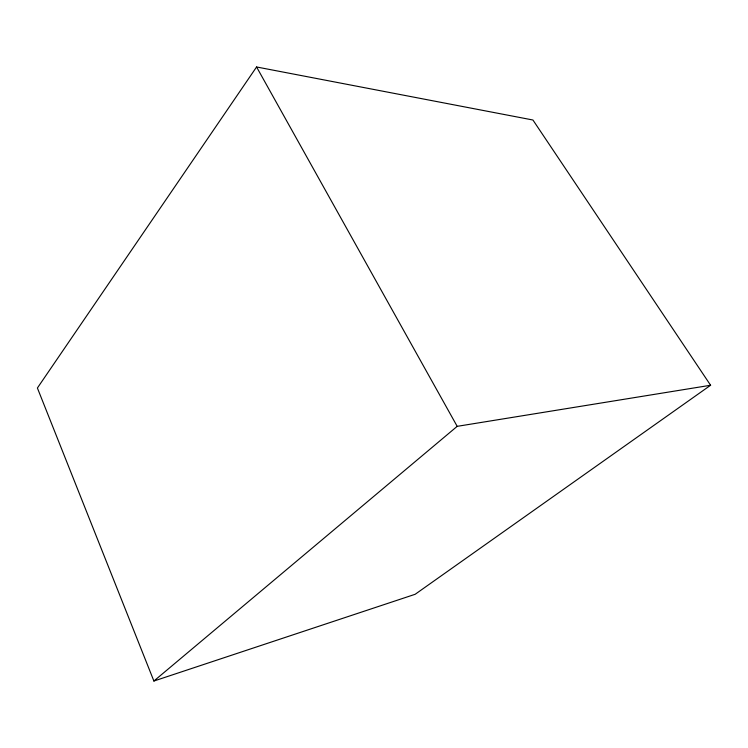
<?xml version="1.0" encoding="UTF-8"?>
<svg xmlns="http://www.w3.org/2000/svg" width="748" height="748" viewBox="0 0 748 748"><rect width="100%" height="100%" fill="white"/><g stroke="black" fill="none" stroke-linecap="round" stroke-linejoin="round"><path stroke-width="1.12" d="M256.573 66.974L37.4 388.006L153.892 681.026L415.159 594.286L710.6 385.257L532.931 120.007L256.573 66.974L457.187 426.341L710.6 385.257M153.892 681.026L457.187 426.341"/></g></svg>
